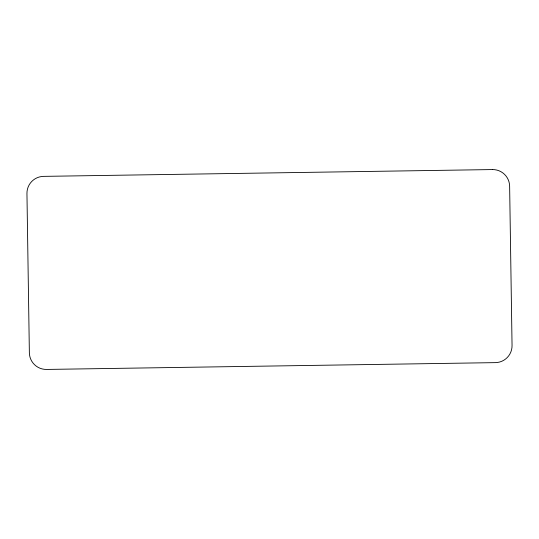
<?xml version="1.0" encoding="UTF-8"?>
<svg xmlns="http://www.w3.org/2000/svg" width="539" height="539" viewBox="0 0 539 539"><rect width="100%" height="100%" fill="white"/><g stroke="black" fill="none" stroke-linecap="round" stroke-linejoin="round"><path stroke-width="0.81" d="M492.484 169.563L43.585 176.368A16.898 16.898 0 0 0 26.95 193.514L29.369 352.802A16.898 16.898 0 0 0 46.516 369.437L495.415 362.632A16.898 16.898 0 0 0 512.05 345.486L509.631 186.198A16.898 16.898 0 0 0 492.484 169.563"/></g></svg>
